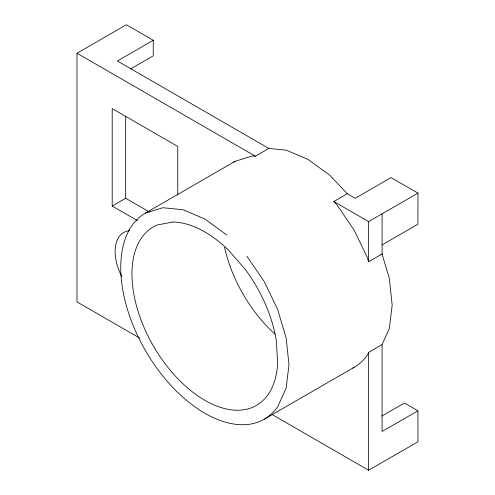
<?xml version="1.0" encoding="UTF-8"?>
<svg xmlns="http://www.w3.org/2000/svg" width="495" height="495" viewBox="0 0 495 495"><rect width="100%" height="100%" fill="white"/><g stroke="black" fill="none" stroke-linecap="round" stroke-linejoin="round"><path stroke-width="0.74" d="M139.875 338.196L77.003 301.907L77.003 53.243L126.349 24.75L153.264 40.287L153.264 55.83L130.692 68.873M382.084 244.901L417.904 224.223L417.997 193.149L382.078 213.821L382.097 254.213L389.305 278.326L392.176 305.124L389.311 328.606L382.078 344.582L382.078 431.492L417.947 410.788L417.972 441.757L368.62 470.25L272.306 414.649M382.078 344.582L368.62 352.353L367.445 354.952A118.961 68.687 60 0 1 352.774 368.07M153.264 40.287L117.377 61.009L268.828 148.438L286.283 150.171L308.051 159.427L329.825 175.304L347.273 193.724L355.193 198.297L391.038 177.606L417.997 193.149M177.754 195.166L177.754 146.452L112.204 108.609L112.204 206.038L125.662 198.266L149.075 211.78M246.931 256.292L264.355 281.785L277.72 309.623L286.122 337.899L288.993 364.697L286.122 388.179L277.72 406.754A118.961 68.687 60 0 1 153.66 363.633A118.961 68.687 60 0 1 145.388 213.11L235.113 161.308L252.53 155.931L255.371 156.21L268.828 148.438M382.078 254.003L368.62 261.775L367.445 257.821L354.074 229.983L336.656 204.491L333.816 201.496L347.273 193.724M333.816 201.496L368.62 221.587L382.078 213.821M264.355 419.154L354.08 367.352M381.75 416.048L404.502 403.01L417.947 410.788M380.89 254.69L382.097 254.213M145.388 213.11L162.812 207.733L183.094 209.744L204.868 219L226.642 234.878M77.003 53.243L255.371 156.21M112.204 206.038L137.622 220.714M368.62 221.587L368.62 261.775M368.62 352.353L368.62 470.25M125.662 116.306L125.662 198.266M121.844 276.755A41.24 23.809 60 0 1 129.715 230.645M275.053 334.15A103.102 59.53 60 0 1 224.575 247.358M233.213 162.478A118.961 68.687 60 0 1 235.113 161.308M172.699 222.02L156.859 225.064A103.102 59.53 60 0 0 172.551 372.933A103.102 59.53 60 0 0 277.615 363.726L276.389 341.092A103.102 59.53 60 0 0 245.44 269.614L228.381 250.024A103.102 59.53 60 0 0 172.699 222.02"/></g></svg>
